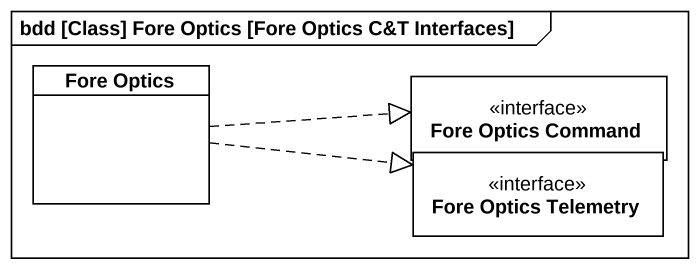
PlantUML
@startuml
mainframe bdd [Class] Fore Optics [Fore Optics C&T Interfaces]
hide circle
hide empty members
class "Fore Optics" as Fore_Optics
interface "Fore Optics Command" as Fore_Optics_Command
interface "Fore Optics Telemetry" as Fore_Optics_Telemetry
Fore_Optics .right.|> Fore_Optics_Command
Fore_Optics .right.|> Fore_Optics_Telemetry
@enduml
